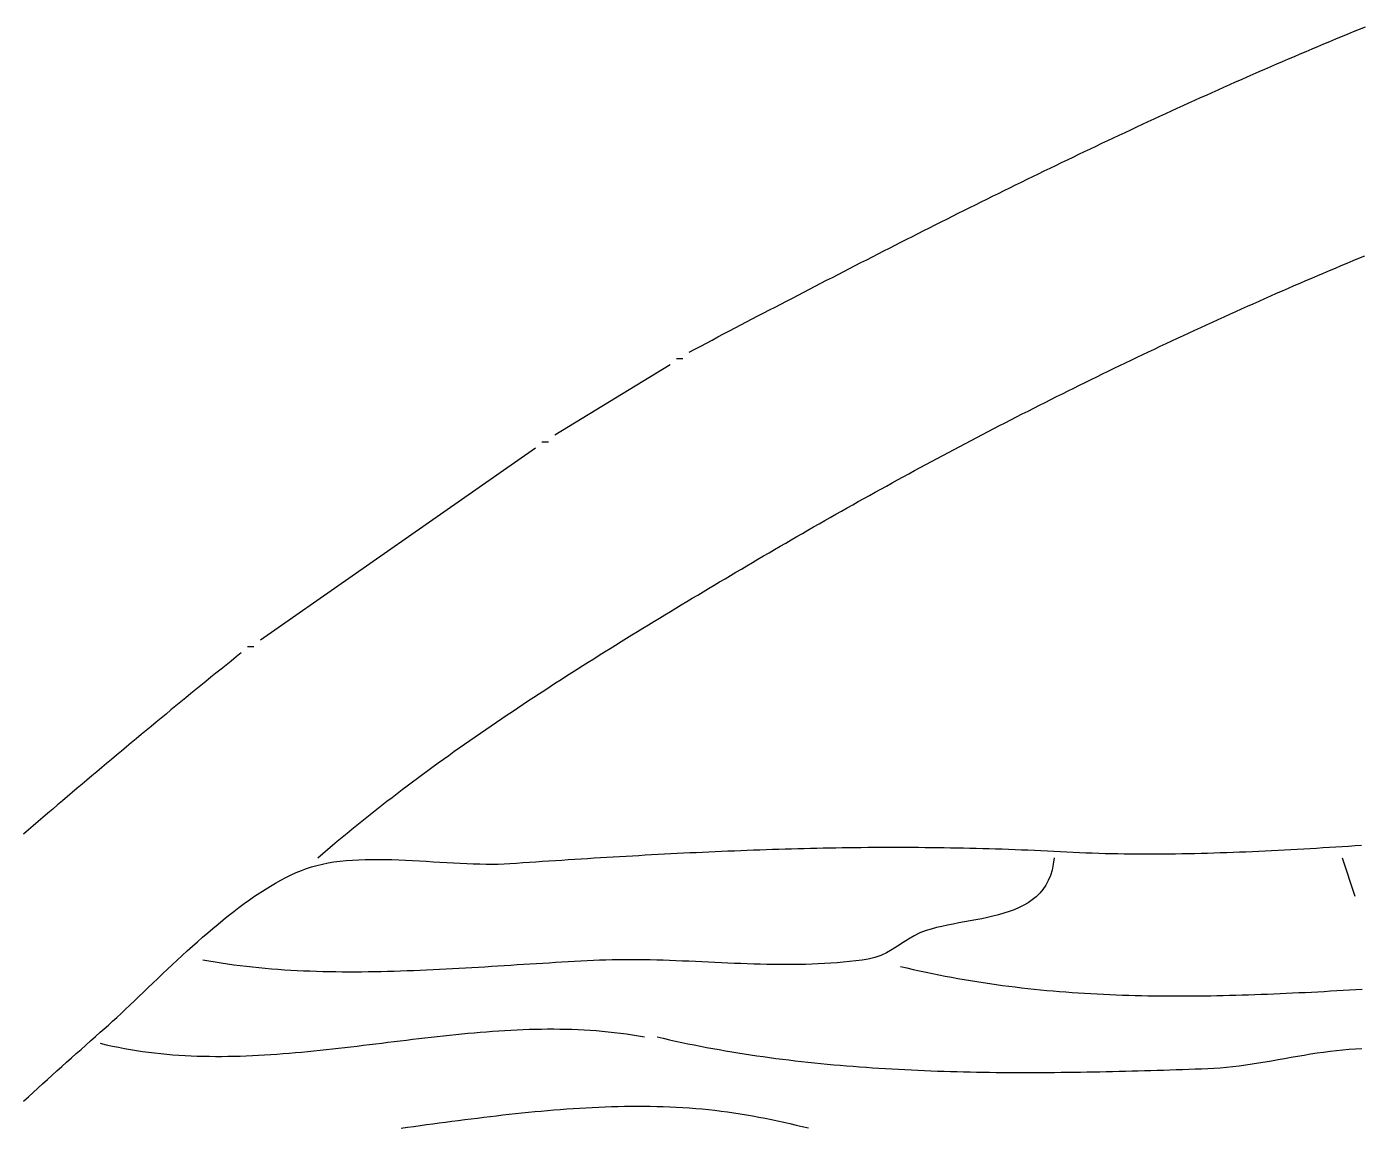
# Model space of a CAD drawing. Header units: millimetres. Extents: x 17 to 1517, y 15 to 1503.
# Drawn here: x 283.5 to 492, y 1278.9 to 1450.8 of the extents above; entities that cross this region are included whole.
import ezdxf

# ---------------------------------------------------------------- set-up
doc = ezdxf.new("R2010")
doc.units = ezdxf.units.MM
doc.layers.add('0_0_0', color=3, linetype='Continuous')

msp = doc.modelspace()

# ---------------------------------------------------------------- linework, layer by layer
at = {"layer": '0_0_0'}
for points in [[(387, 1400), (387.8967, 1400.4722), (388.7932, 1400.944), (389.6895, 1401.4155), (390.5856, 1401.8866), (391.4814, 1402.3573), (392.377, 1402.8276), (393.2724, 1403.2976), (394.1677, 1403.7671), (395.0627, 1404.2362), (395.9576, 1404.7048), (396.8522, 1405.1731), (397.7468, 1405.6409), (398.6412, 1406.1083), (399.5354, 1406.5752), (400.4296, 1407.0416), (401.3236, 1407.5076), (402.2175, 1407.9731), (403.1113, 1408.4381), (404.005, 1408.9027), (404.8986, 1409.3667), (405.7921, 1409.8302), (406.6856, 1410.2932), (407.5791, 1410.7557), (408.4724, 1411.2177), (409.3658, 1411.6791), (410.2591, 1412.14), (411.1524, 1412.6004), (412.0457, 1413.0602), (412.939, 1413.5194), (413.8323, 1413.978), (414.7257, 1414.4361), (415.619, 1414.8936), (416.5124, 1415.3505), (417.4059, 1415.8068), (418.2994, 1416.2624), (419.1929, 1416.7175), (420.0866, 1417.1719), (420.9803, 1417.6257), (421.8741, 1418.0789), (422.768, 1418.5314), (423.6621, 1418.9833), (424.5562, 1419.4345), (425.4505, 1419.885), (426.345, 1420.3349), (427.2395, 1420.784), (428.1343, 1421.2325), (429.0292, 1421.6803), (429.9243, 1422.1274), (430.8195, 1422.5737), (431.715, 1423.0194), (432.6107, 1423.4643), (433.5065, 1423.9084), (434.4026, 1424.3519), (435.299, 1424.7945), (436.1956, 1425.2365), (437.0924, 1425.6776), (437.9895, 1426.118), (438.8869, 1426.5576), (439.7845, 1426.9964), (440.6824, 1427.4344), (441.5807, 1427.8716), (442.4792, 1428.308), (443.378, 1428.7436), (444.2772, 1429.1784), (445.1767, 1429.6123), (446.0766, 1430.0454), (446.9768, 1430.4776), (447.8774, 1430.909), (448.7783, 1431.3395), (449.6796, 1431.7692), (450.5813, 1432.1979), (451.4835, 1432.6258), (452.386, 1433.0528), (453.2889, 1433.4789), (454.1923, 1433.9041), (455.0961, 1434.3283), (456.0003, 1434.7517), (456.905, 1435.1741), (457.8102, 1435.5956), (458.7159, 1436.0161), (459.622, 1436.4357), (460.5286, 1436.8543), (461.4357, 1437.2719), (462.3434, 1437.6886), (463.2515, 1438.1043), (464.1602, 1438.519), (465.0694, 1438.9327), (465.9792, 1439.3454), (466.8895, 1439.7571), (467.8004, 1440.1678), (468.7118, 1440.5774), (469.6239, 1440.986), (470.5365, 1441.3936), (471.4498, 1441.8001), (472.3636, 1442.2056), (473.2781, 1442.61), (474.1932, 1443.0133), (475.109, 1443.4155), (476.0254, 1443.8167), (476.9425, 1444.2168), (477.8602, 1444.6157), (478.7786, 1445.0136), (479.6977, 1445.4103), (480.6175, 1445.8059), (481.538, 1446.2004), (482.4592, 1446.5937), (483.3811, 1446.9859), (484.3038, 1447.377), (485.2272, 1447.7668), (486.1514, 1448.1556), (487.0763, 1448.5431), (488.002, 1448.9294), (488.9285, 1449.3146), (489.8557, 1449.6986), (490.7838, 1450.0813), (491.7126, 1450.4628), (492.6423, 1450.8432)], [(329, 1321), (329.7496, 1321.6459), (330.5027, 1322.2892), (331.2589, 1322.9299), (332.0184, 1323.5679), (332.7811, 1324.2034), (333.5468, 1324.8362), (334.3157, 1325.4665), (335.0875, 1326.0943), (335.8623, 1326.7195), (336.6399, 1327.3423), (337.4204, 1327.9626), (338.2038, 1328.5805), (338.9898, 1329.1959), (339.7785, 1329.809), (340.5699, 1330.4197), (341.3639, 1331.028), (342.1604, 1331.634), (342.9593, 1332.2377), (343.7607, 1332.8391), (344.5645, 1333.4382), (345.3706, 1334.0351), (346.179, 1334.6298), (346.9895, 1335.2223), (347.8023, 1335.8126), (348.6171, 1336.4008), (349.434, 1336.9868), (350.253, 1337.5708), (351.0738, 1338.1526), (351.8966, 1338.7324), (352.7212, 1339.3102), (353.5477, 1339.8859), (354.3758, 1340.4597), (355.2057, 1341.0315), (356.0372, 1341.6013), (356.8703, 1342.1692), (357.7049, 1342.7352), (358.541, 1343.2994), (359.3785, 1343.8617), (360.2174, 1344.4221), (361.0576, 1344.9807), (361.8991, 1345.5376), (362.7419, 1346.0927), (363.5857, 1346.646), (364.4307, 1347.1976), (365.2768, 1347.7475), (366.1239, 1348.2958), (366.9719, 1348.8423), (367.8209, 1349.3873), (368.6706, 1349.9306), (369.5212, 1350.4724), (370.3726, 1351.0126), (371.2246, 1351.5513), (372.0773, 1352.0884), (372.9305, 1352.624), (373.7843, 1353.1582), (374.6386, 1353.6909), (375.4933, 1354.2222), (376.3484, 1354.7521), (377.2039, 1355.2806), (378.0596, 1355.8077), (378.9155, 1356.3335), (379.7716, 1356.858), (380.6278, 1357.3812), (381.4841, 1357.9031), (382.3404, 1358.4238), (383.1966, 1358.9433), (384.0528, 1359.4615), (384.9088, 1359.9786), (385.7646, 1360.4945), (386.6202, 1361.0093), (387.4754, 1361.5229), (388.3304, 1362.0355), (389.1849, 1362.547), (390.0389, 1363.0574), (390.8924, 1363.5669), (391.7454, 1364.0753), (392.5978, 1364.5828), (393.4494, 1365.0893), (394.3004, 1365.5948), (395.1506, 1366.0995), (396, 1366.6033), (396.8658, 1367.1159), (397.7322, 1367.6274), (398.5991, 1368.1377), (399.4665, 1368.6468), (400.3345, 1369.1548), (401.2029, 1369.6616), (402.0719, 1370.1672), (402.9414, 1370.6716), (403.8115, 1371.1749), (404.682, 1371.677), (405.5531, 1372.1779), (406.4247, 1372.6777), (407.2968, 1373.1762), (408.1694, 1373.6736), (409.0426, 1374.1699), (409.9163, 1374.6649), (410.7905, 1375.1587), (411.6652, 1375.6514), (412.5404, 1376.1429), (413.4162, 1376.6332), (414.2925, 1377.1224), (415.1693, 1377.6103), (416.0466, 1378.0971), (416.9245, 1378.5826), (417.8029, 1379.067), (418.6818, 1379.5502), (419.5612, 1380.0322), (420.4412, 1380.5131), (421.3216, 1380.9927), (422.2026, 1381.4712), (423.0842, 1381.9484), (423.9662, 1382.4245), (424.8488, 1382.8993), (425.7319, 1383.373), (426.6155, 1383.8455), (427.4997, 1384.3168), (428.3843, 1384.7869), (429.2695, 1385.2558), (430.1553, 1385.7235), (431.0415, 1386.19), (431.9283, 1386.6553), (432.8156, 1387.1194), (433.7034, 1387.5823), (434.5918, 1388.044), (435.4807, 1388.5045), (436.3701, 1388.9638), (437.26, 1389.4219), (438.1505, 1389.8788), (439.0415, 1390.3344), (439.933, 1390.7889), (440.8251, 1391.2422), (441.7177, 1391.6943), (442.6108, 1392.1451), (443.5044, 1392.5948), (444.3986, 1393.0432), (445.2933, 1393.4904), (446.1885, 1393.9364), (447.0842, 1394.3812), (447.9805, 1394.8248), (448.8773, 1395.2672), (449.7747, 1395.7084), (450.6725, 1396.1483), (451.5709, 1396.587), (452.4698, 1397.0245), (453.3693, 1397.4608), (454.2693, 1397.8959), (455.1698, 1398.3298), (456.0709, 1398.7624), (456.9724, 1399.1938), (457.8745, 1399.624), (458.7772, 1400.053), (459.6804, 1400.4807), (460.5841, 1400.9072), (461.4883, 1401.3325), (462.3931, 1401.7566), (463.2984, 1402.1795), (464.2042, 1402.6011), (465.1106, 1403.0215), (466.0175, 1403.4406), (466.9249, 1403.8586), (467.8329, 1404.2753), (468.7413, 1404.6907), (469.6504, 1405.105), (470.5599, 1405.518), (471.47, 1405.9298), (472.3807, 1406.3403), (473.2918, 1406.7496), (474.2035, 1407.1577), (475.1158, 1407.5645), (476.0285, 1407.9701), (476.9418, 1408.3744), (477.8557, 1408.7776), (478.77, 1409.1794), (479.6849, 1409.5801), (480.6004, 1409.9795), (481.5163, 1410.3776), (482.4329, 1410.7745), (483.3499, 1411.1702), (484.2675, 1411.5646), (485.1856, 1411.9578), (486.1043, 1412.3497), (487.0234, 1412.7404), (487.9432, 1413.1298), (488.8634, 1413.518), (489.7842, 1413.9049), (490.7056, 1414.2906), (491.6274, 1414.6751), (492.5499, 1415.0582)], [(384, 1398), (366, 1387)], [(385, 1399), (386, 1399)], [(363, 1385), (320, 1355)], [(364, 1386), (365, 1386)], [(318, 1354), (319, 1354)], [(317, 1353), (316.2128, 1352.365), (315.4263, 1351.7297), (314.6404, 1351.094), (313.8553, 1350.458), (313.0707, 1349.8216), (312.2869, 1349.1848), (311.5037, 1348.5476), (310.7211, 1347.9101), (309.9393, 1347.2722), (309.1581, 1346.6339), (308.3775, 1345.9952), (307.5977, 1345.3561), (306.8185, 1344.7166), (306.04, 1344.0767), (305.2621, 1343.4365), (304.485, 1342.7958), (303.7085, 1342.1546), (302.9327, 1341.5131), (302.1576, 1340.8711), (301.3832, 1340.2287), (300.6095, 1339.5859), (299.8364, 1338.9427), (299.0641, 1338.299), (298.2924, 1337.6549), (297.5215, 1337.0103), (296.7512, 1336.3653), (295.9816, 1335.7198), (295.2127, 1335.0738), (294.4446, 1334.4274), (293.6771, 1333.7806), (292.9103, 1333.1332), (292.1443, 1332.4854), (291.3789, 1331.8371), (290.6143, 1331.1884), (289.8504, 1330.5391), (289.0871, 1329.8894), (288.3246, 1329.2392), (287.5628, 1328.5884), (286.8018, 1327.9372), (286.0414, 1327.2855), (285.2818, 1326.6332), (284.5229, 1325.9805), (283.7647, 1325.3272), (283.0072, 1324.6734)], [(283.0159, 1282.9733), (283.7578, 1283.6521), (284.5007, 1284.3298), (285.2445, 1285.0065), (285.9893, 1285.6823), (286.735, 1286.357), (287.4817, 1287.0308), (288.2293, 1287.7036), (288.9778, 1288.3753), (289.7273, 1289.0461), (290.4777, 1289.7159), (291.2291, 1290.3847), (291.9814, 1291.0524), (292.7346, 1291.7192), (293.4888, 1292.385), (294.2439, 1293.0498), (295, 1293.7137), (295.6235, 1294.2656), (296.2596, 1294.8381), (296.9078, 1295.4301), (297.5676, 1296.04), (298.2388, 1296.6666), (298.9209, 1297.3085), (299.6133, 1297.9644), (300.3159, 1298.6329), (301.028, 1299.3127), (301.7494, 1300.0024), (302.4795, 1300.7008), (303.218, 1301.4064), (303.9645, 1302.1179), (304.7186, 1302.8341), (305.4797, 1303.5534), (306.2476, 1304.2747), (307.0218, 1304.9964), (307.8018, 1305.7175), (308.5873, 1306.4363), (309.3779, 1307.1517), (310.1731, 1307.8623), (310.9725, 1308.5667), (311.7758, 1309.2637), (312.5824, 1309.9517), (313.392, 1310.6296), (314.2041, 1311.296), (315.0185, 1311.9495), (315.8345, 1312.5888), (316.6518, 1313.2125), (317.4701, 1313.8194), (318.2888, 1314.408), (319.1076, 1314.977), (319.926, 1315.5251), (320.7437, 1316.0509), (321.5602, 1316.5531), (322.3751, 1317.0304), (323.188, 1317.4814), (323.9985, 1317.9048), (324.8061, 1318.2991), (325.6105, 1318.6632), (326.4112, 1318.9956), (327.2078, 1319.295), (328, 1319.5601), (328.8325, 1319.7996), (329.6941, 1320.0073), (330.5829, 1320.1849), (331.4971, 1320.3341), (332.4347, 1320.4567), (333.3941, 1320.5544), (334.3732, 1320.6291), (335.3703, 1320.6825), (336.3834, 1320.7164), (337.4108, 1320.7325), (338.4507, 1320.7325), (339.501, 1320.7183), (340.5601, 1320.6917), (341.626, 1320.6543), (342.6969, 1320.608), (343.7709, 1320.5545), (344.8463, 1320.4955), (345.921, 1320.4329), (346.9934, 1320.3685), (348.0615, 1320.3038), (349.1235, 1320.2409), (350.1775, 1320.1813), (351.2217, 1320.1269), (352.2542, 1320.0794), (353.2733, 1320.0406), (354.2769, 1320.0123), (355.2634, 1319.9962), (356.2308, 1319.9941), (357.1772, 1320.0077), (358.1009, 1320.0389), (359, 1320.0894), (360.0161, 1320.1588), (361.0311, 1320.2277), (362.0449, 1320.2962), (363.0577, 1320.3642), (364.0693, 1320.4317), (365.0799, 1320.4987), (366.0894, 1320.565), (367.0979, 1320.6308), (368.1054, 1320.696), (369.112, 1320.7605), (370.1177, 1320.8244), (371.1225, 1320.8876), (372.1264, 1320.95), (373.1295, 1321.0117), (374.1318, 1321.0727), (375.1333, 1321.1329), (376.134, 1321.1923), (377.134, 1321.2508), (378.1334, 1321.3085), (379.132, 1321.3653), (380.1301, 1321.4212), (381.1275, 1321.4761), (382.1243, 1321.5301), (383.1206, 1321.5831), (384.1164, 1321.6352), (385.1117, 1321.6862), (386.1065, 1321.7361), (387.1008, 1321.785), (388.0948, 1321.8327), (389.0884, 1321.8794), (390.0816, 1321.9249), (391.0745, 1321.9692), (392.0671, 1322.0123), (393.0595, 1322.0542), (394.0516, 1322.0949), (395.0435, 1322.1343), (396.0352, 1322.1724), (397.0268, 1322.2092), (398.0182, 1322.2446), (399.0096, 1322.2787), (400.0008, 1322.3114), (400.9921, 1322.3426), (401.9833, 1322.3725), (402.9745, 1322.4008), (403.9658, 1322.4277), (404.9572, 1322.4531), (405.9487, 1322.4769), (406.9403, 1322.4992), (407.932, 1322.5198), (408.924, 1322.5389), (409.9162, 1322.5564), (410.9086, 1322.5722), (411.9013, 1322.5863), (412.8942, 1322.5987), (413.8876, 1322.6093), (414.8812, 1322.6183), (415.8753, 1322.6254), (416.8698, 1322.6307), (417.8647, 1322.6343), (418.8601, 1322.6359), (419.856, 1322.6357), (420.8525, 1322.6336), (421.8495, 1322.6296), (422.847, 1322.6236), (423.8452, 1322.6156), (424.8441, 1322.6057), (425.8436, 1322.5937), (426.8438, 1322.5797), (427.8448, 1322.5636), (428.8465, 1322.5455), (429.8489, 1322.5252), (430.8522, 1322.5028), (431.8564, 1322.4782), (432.8614, 1322.4514), (433.8673, 1322.4224), (434.8742, 1322.3912), (435.882, 1322.3577), (436.8908, 1322.3219), (437.9006, 1322.2838), (438.9114, 1322.2434), (439.9233, 1322.2006), (440.9363, 1322.1554), (441.9505, 1322.1079), (442.9658, 1322.0578), (443.9823, 1322.0054), (445, 1321.9505), (445.9949, 1321.8978), (446.9902, 1321.8497), (447.9859, 1321.806), (448.982, 1321.7667), (449.9784, 1321.7315), (450.9752, 1321.7006), (451.9723, 1321.6736), (452.9697, 1321.6507), (453.9675, 1321.6317), (454.9655, 1321.6165), (455.9639, 1321.605), (456.9625, 1321.5971), (457.9614, 1321.5928), (458.9606, 1321.592), (459.9601, 1321.5945), (460.9598, 1321.6004), (461.9597, 1321.6094), (462.9599, 1321.6216), (463.9602, 1321.6368), (464.9608, 1321.655), (465.9616, 1321.676), (466.9626, 1321.6998), (467.9637, 1321.7263), (468.9651, 1321.7554), (469.9665, 1321.787), (470.9682, 1321.8211), (471.97, 1321.8575), (472.9719, 1321.8962), (473.9739, 1321.937), (474.9761, 1321.98), (475.9783, 1322.0249), (476.9806, 1322.0718), (477.9831, 1322.1205), (478.9855, 1322.171), (479.9881, 1322.2231), (480.9907, 1322.2768), (481.9934, 1322.332), (482.9961, 1322.3885), (483.9988, 1322.4465), (485.0015, 1322.5056), (486.0042, 1322.5659), (487.007, 1322.6272), (488.0097, 1322.6895), (489.0123, 1322.7528), (490.015, 1322.8168), (491.0176, 1322.8815), (492.0202, 1322.9469)], [(444, 1321), (443.8824, 1319.9951), (443.691, 1319.0668), (443.4295, 1318.2115), (443.1015, 1317.4255), (442.7108, 1316.7052), (442.2609, 1316.0469), (441.7555, 1315.4469), (441.1983, 1314.9016), (440.593, 1314.4074), (439.9432, 1313.9605), (439.2525, 1313.5573), (438.5247, 1313.1942), (437.7634, 1312.8675), (436.9722, 1312.5736), (436.1549, 1312.3087), (435.3151, 1312.0692), (434.4564, 1311.8516), (433.5825, 1311.652), (432.6971, 1311.467), (431.8038, 1311.2927), (430.9063, 1311.1256), (430.0083, 1310.9619), (429.1134, 1310.7981), (428.2252, 1310.6305), (427.3476, 1310.4554), (426.484, 1310.2692), (425.6382, 1310.0681), (424.8138, 1309.8486), (424.0146, 1309.6071), (423.0528, 1309.2376), (422.1402, 1308.7861), (421.263, 1308.2768), (420.4074, 1307.7343), (419.5598, 1307.1829), (418.7064, 1306.647), (417.8336, 1306.1511), (416.9274, 1305.7196), (415.9743, 1305.3769), (414.9606, 1305.1474), (413.9962, 1305.004), (413.0274, 1304.8757), (412.0544, 1304.762), (411.0773, 1304.6623), (410.0964, 1304.5758), (409.112, 1304.5019), (408.1241, 1304.4401), (407.133, 1304.3897), (406.1389, 1304.35), (405.142, 1304.3204), (404.1425, 1304.3004), (403.1407, 1304.2893), (402.1366, 1304.2864), (401.1307, 1304.2911), (400.1229, 1304.3028), (399.1136, 1304.3208), (398.1029, 1304.3446), (397.0911, 1304.3735), (396.0784, 1304.4069), (395.0649, 1304.4441), (394.0509, 1304.4845), (393.0366, 1304.5275), (392.0222, 1304.5724), (391.0078, 1304.6187), (389.9938, 1304.6656), (388.9803, 1304.7127), (387.9674, 1304.7591), (386.9555, 1304.8044), (385.9447, 1304.8478), (384.9352, 1304.8888), (383.9273, 1304.9268), (382.9211, 1304.961), (381.9168, 1304.9908), (380.9147, 1305.0157), (379.915, 1305.035), (378.9178, 1305.0481), (377.9234, 1305.0543), (376.9319, 1305.053), (375.9436, 1305.0436), (374.9588, 1305.0255), (373.9775, 1304.998), (373, 1304.9605), (372.0225, 1304.9163), (371.0424, 1304.8693), (370.0598, 1304.8198), (369.0747, 1304.768), (368.0873, 1304.714), (367.0976, 1304.6582), (366.1058, 1304.6006), (365.1118, 1304.5415), (364.1159, 1304.4812), (363.1181, 1304.4198), (362.1185, 1304.3576), (361.1173, 1304.2947), (360.1144, 1304.2313), (359.11, 1304.1678), (358.1043, 1304.1042), (357.0972, 1304.0409), (356.0889, 1303.9779), (355.0794, 1303.9156), (354.069, 1303.8541), (353.0576, 1303.7937), (352.0454, 1303.7345), (351.0325, 1303.6768), (350.0189, 1303.6208), (349.0047, 1303.5667), (347.9901, 1303.5146), (346.9751, 1303.4649), (345.9599, 1303.4177), (344.9445, 1303.3733), (343.9291, 1303.3318), (342.9136, 1303.2934), (341.8983, 1303.2585), (340.8832, 1303.2271), (339.8684, 1303.1995), (338.8539, 1303.1759), (337.84, 1303.1565), (336.8267, 1303.1416), (335.8141, 1303.1313), (334.8022, 1303.1259), (333.7913, 1303.1255), (332.7813, 1303.1304), (331.7723, 1303.1407), (330.7646, 1303.1568), (329.758, 1303.1788), (328.7529, 1303.2069), (327.7492, 1303.2413), (326.747, 1303.2823), (325.7465, 1303.33), (324.7477, 1303.3847), (323.7507, 1303.4466), (322.7557, 1303.5158), (321.7627, 1303.5927), (320.7718, 1303.6773), (319.7831, 1303.77), (318.7967, 1303.8709), (317.8127, 1303.9803), (316.8312, 1304.0983), (315.8523, 1304.2252), (314.8761, 1304.3611), (313.9026, 1304.5064), (312.9321, 1304.6611), (311.9645, 1304.8256), (311, 1305)], [(489, 1321), (491, 1315)], [(420, 1304), (420.9998, 1303.7628), (421.999, 1303.5332), (422.9975, 1303.3109), (423.9953, 1303.096), (424.9926, 1302.8882), (425.9892, 1302.6875), (426.9853, 1302.4938), (427.9807, 1302.3071), (428.9756, 1302.1271), (429.9699, 1301.9539), (430.9637, 1301.7873), (431.957, 1301.6272), (432.9497, 1301.4736), (433.942, 1301.3263), (434.9338, 1301.1853), (435.9251, 1301.0504), (436.9159, 1300.9216), (437.9063, 1300.7987), (438.8963, 1300.6817), (439.8859, 1300.5705), (440.8751, 1300.465), (441.8639, 1300.365), (442.8523, 1300.2706), (443.8404, 1300.1815), (444.8282, 1300.0977), (445.8156, 1300.0192), (446.8027, 1299.9457), (447.7895, 1299.8773), (448.7761, 1299.8138), (449.7624, 1299.7551), (450.7484, 1299.7012), (451.7342, 1299.6519), (452.7197, 1299.6071), (453.7051, 1299.5668), (454.6902, 1299.5309), (455.6752, 1299.4992), (456.66, 1299.4716), (457.6447, 1299.4482), (458.6292, 1299.4287), (459.6136, 1299.4131), (460.5979, 1299.4013), (461.5821, 1299.3932), (462.5663, 1299.3886), (463.5503, 1299.3876), (464.5343, 1299.39), (465.5183, 1299.3957), (466.5023, 1299.4046), (467.4862, 1299.4167), (468.4702, 1299.4317), (469.4542, 1299.4498), (470.4382, 1299.4706), (471.4222, 1299.4942), (472.4064, 1299.5204), (473.3906, 1299.5492), (474.3749, 1299.5805), (475.3593, 1299.6141), (476.3439, 1299.65), (477.3285, 1299.6881), (478.3134, 1299.7283), (479.2984, 1299.7704), (480.2835, 1299.8145), (481.2689, 1299.8603), (482.2545, 1299.9078), (483.2403, 1299.957), (484.2263, 1300.0077), (485.2126, 1300.0598), (486.1992, 1300.1132), (487.186, 1300.1678), (488.1732, 1300.2236), (489.1606, 1300.2804), (490.1484, 1300.3382), (491.1365, 1300.3968), (492.125, 1300.4562)], [(295, 1292), (295.9388, 1291.7762), (296.8789, 1291.5673), (297.82, 1291.3727), (298.7622, 1291.1922), (299.7055, 1291.0254), (300.6498, 1290.8721), (301.5951, 1290.7318), (302.5414, 1290.6044), (303.4887, 1290.4894), (304.4369, 1290.3865), (305.3859, 1290.2954), (306.3359, 1290.2159), (307.2867, 1290.1474), (308.2383, 1290.0899), (309.1907, 1290.0428), (310.1438, 1290.0059), (311.0977, 1289.9789), (312.0523, 1289.9615), (313.0076, 1289.9533), (313.9636, 1289.9539), (314.9202, 1289.9632), (315.8774, 1289.9806), (316.8352, 1290.0061), (317.7935, 1290.0391), (318.7524, 1290.0794), (319.7117, 1290.1266), (320.6716, 1290.1805), (321.6319, 1290.2407), (322.5926, 1290.3069), (323.5537, 1290.3788), (324.5151, 1290.456), (325.4769, 1290.5382), (326.4391, 1290.6251), (327.4015, 1290.7163), (328.3641, 1290.8116), (329.327, 1290.9107), (330.2901, 1291.0131), (331.2534, 1291.1186), (332.2169, 1291.2269), (333.1805, 1291.3376), (334.1441, 1291.4504), (335.1079, 1291.5649), (336.0717, 1291.681), (337.0355, 1291.7981), (337.9993, 1291.9161), (338.9631, 1292.0346), (339.9269, 1292.1532), (340.8905, 1292.2717), (341.854, 1292.3897), (342.8174, 1292.5069), (343.7807, 1292.6229), (344.7437, 1292.7375), (345.7065, 1292.8503), (346.6691, 1292.9611), (347.6314, 1293.0694), (348.5935, 1293.1749), (349.5552, 1293.2774), (350.5165, 1293.3765), (351.4775, 1293.4718), (352.438, 1293.5632), (353.3982, 1293.6501), (354.3579, 1293.7324), (355.3171, 1293.8097), (356.2758, 1293.8816), (357.2339, 1293.9479), (358.1915, 1294.0082), (359.1485, 1294.0622), (360.1049, 1294.1095), (361.0606, 1294.1499), (362.0157, 1294.1831), (362.9701, 1294.2086), (363.9238, 1294.2262), (364.8767, 1294.2356), (365.8288, 1294.2363), (366.7802, 1294.2282), (367.7307, 1294.2109), (368.6803, 1294.1841), (369.6291, 1294.1474), (370.577, 1294.1004), (371.5239, 1294.043), (372.4699, 1293.9748), (373.4149, 1293.8954), (374.3589, 1293.8045), (375.3018, 1293.7018), (376.2437, 1293.587), (377.1844, 1293.4597), (378.1241, 1293.3197), (379.0626, 1293.1665), (380, 1293)], [(382, 1293), (382.9561, 1292.7755), (383.9149, 1292.5567), (384.8762, 1292.3434), (385.84, 1292.1358), (386.8062, 1291.9336), (387.7748, 1291.7368), (388.7457, 1291.5454), (389.7189, 1291.3593), (390.6944, 1291.1785), (391.6719, 1291.0028), (392.6516, 1290.8322), (393.6333, 1290.6666), (394.617, 1290.5061), (395.6026, 1290.3504), (396.5901, 1290.1997), (397.5794, 1290.0537), (398.5705, 1289.9124), (399.5633, 1289.7759), (400.5577, 1289.6439), (401.5538, 1289.5165), (402.5513, 1289.3936), (403.5504, 1289.2751), (404.5508, 1289.161), (405.5527, 1289.0512), (406.5558, 1288.9456), (407.5602, 1288.8442), (408.5658, 1288.7469), (409.5726, 1288.6537), (410.5804, 1288.5644), (411.5893, 1288.4791), (412.5991, 1288.3976), (413.6099, 1288.32), (414.6215, 1288.2461), (415.634, 1288.1759), (416.6471, 1288.1093), (417.661, 1288.0462), (418.6755, 1287.9866), (419.6906, 1287.9305), (420.7063, 1287.8778), (421.7224, 1287.8283), (422.7389, 1287.7821), (423.7558, 1287.7391), (424.7729, 1287.6992), (425.7903, 1287.6623), (426.8079, 1287.6285), (427.8257, 1287.5976), (428.8435, 1287.5696), (429.8613, 1287.5443), (430.8791, 1287.5218), (431.8969, 1287.502), (432.9144, 1287.4849), (433.9318, 1287.4703), (434.9489, 1287.4582), (435.9657, 1287.4485), (436.9821, 1287.4412), (437.9981, 1287.4362), (439.0136, 1287.4335), (440.0285, 1287.4329), (441.0429, 1287.4345), (442.0566, 1287.4381), (443.0696, 1287.4438), (444.0818, 1287.4514), (445.0932, 1287.4609), (446.1038, 1287.4721), (447.1134, 1287.4852), (448.122, 1287.4999), (449.1296, 1287.5163), (450.136, 1287.5342), (451.1413, 1287.5536), (452.1454, 1287.5745), (453.1483, 1287.5967), (454.1497, 1287.6203), (455.1499, 1287.6451), (456.1485, 1287.6711), (457.1457, 1287.6983), (458.1413, 1287.7265), (459.1354, 1287.7558), (460.1277, 1287.7859), (461.1184, 1287.817), (462.1072, 1287.8489), (463.0942, 1287.8815), (464.0794, 1287.9149), (465.0626, 1287.9488), (466.0438, 1287.9834), (467.0229, 1288.0184), (468, 1288.054), (468.9763, 1288.1013), (469.9587, 1288.1709), (470.9468, 1288.2606), (471.9401, 1288.3684), (472.938, 1288.4923), (473.94, 1288.6301), (474.9457, 1288.7798), (475.9545, 1288.9394), (476.9658, 1289.1069), (477.9793, 1289.28), (478.9944, 1289.4569), (480.0105, 1289.6354), (481.0272, 1289.8136), (482.0439, 1289.9892), (483.0602, 1290.1604), (484.0756, 1290.3249), (485.0895, 1290.4809), (486.1014, 1290.6261), (487.1108, 1290.7587), (488.1172, 1290.8764), (489.1202, 1290.9773), (490.1191, 1291.0593), (491.1135, 1291.1203), (492.1029, 1291.1583)], [(341.9786, 1278.7557), (342.9735, 1278.8877), (343.9682, 1279.0201), (344.9626, 1279.1527), (345.9569, 1279.2853), (346.951, 1279.4177), (347.945, 1279.5496), (348.9389, 1279.6808), (349.9327, 1279.8112), (350.9266, 1279.9403), (351.9204, 1280.0681), (352.9144, 1280.1943), (353.9084, 1280.3187), (354.9026, 1280.4411), (355.897, 1280.5611), (356.8916, 1280.6786), (357.8865, 1280.7934), (358.8816, 1280.9053), (359.8771, 1281.0139), (360.873, 1281.1191), (361.8692, 1281.2207), (362.8659, 1281.3184), (363.8631, 1281.412), (364.8609, 1281.5013), (365.8591, 1281.586), (366.858, 1281.6659), (367.8575, 1281.7408), (368.8577, 1281.8104), (369.8586, 1281.8746), (370.8602, 1281.9331), (371.8626, 1281.9857), (372.8659, 1282.0321), (373.87, 1282.0722), (374.875, 1282.1056), (375.8809, 1282.1322), (376.8878, 1282.1517), (377.8957, 1282.1639), (378.9047, 1282.1687), (379.9147, 1282.1656), (380.9259, 1282.1546), (381.9382, 1282.1354), (382.9518, 1282.1078), (383.9666, 1282.0715), (384.9826, 1282.0263), (386, 1281.9721), (387.0067, 1281.9073), (388.0102, 1281.83), (389.0105, 1281.7407), (390.0077, 1281.6396), (391.0019, 1281.5273), (391.9933, 1281.4041), (392.9819, 1281.2705), (393.9678, 1281.1268), (394.9511, 1280.9735), (395.9319, 1280.8109), (396.9104, 1280.6396), (397.8865, 1280.4598), (398.8605, 1280.272), (399.8323, 1280.0766), (400.8022, 1279.8741), (401.7702, 1279.6648), (402.7364, 1279.4491), (403.7009, 1279.2275), (404.6638, 1279.0004), (405.6251, 1278.7681)]]:
    msp.add_lwpolyline(points, dxfattribs=at)

doc.saveas('drawing.dxf')
